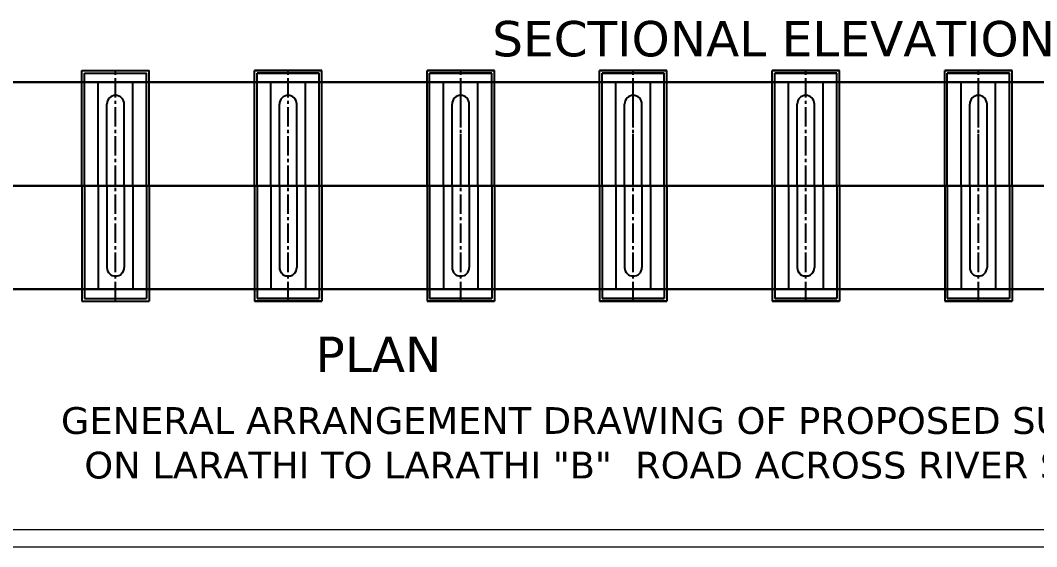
# Model space of a CAD drawing. Header units: metres. Extents: x 3053 to 140577, y 1019 to 87287.
# Drawn here: x 32558 to 91455, y 12903 to 43421 of the extents above; entities that cross this region are included whole.
import ezdxf

# ---------------------------------------------------------------- set-up
doc = ezdxf.new("R2010")
doc.units = ezdxf.units.M
doc.header["$MEASUREMENT"] = 0
doc.linetypes.add('CENTER2', pattern=[1.125, 0.75, -0.125, 0.125, -0.125])
doc.layers.add('centreline', color=6, linetype='CENTER2')
doc.layers.add('PLAN', color=10, linetype='Continuous')
doc.layers.add('EXISTING B WALL', color=5, linetype='Continuous', lineweight=30)
doc.layers.add('S TEXT', color=7, linetype='Continuous', lineweight=20)
doc.styles.get("Standard").update_dxf_attribs({"font": 'verdana.ttf'})

msp = doc.modelspace()

# ---------------------------------------------------------------- linework, layer by layer
at = {"color": 7}
for p, q in [((36126.714, 33825.718), (36126.714, 40513.882)), ((36126.714, 40513.882), (40026.714, 40513.882)), ((36126.714, 33825.718), (36126.714, 40513.882)), ((36276.714, 40363.882), (39876.714, 40363.882)), ((36276.714, 33825.718), (36276.714, 40363.882)), ((39876.714, 33825.718), (39876.714, 40363.882)), ((39876.714, 33825.718), (39876.714, 40363.882)), ((40026.714, 33825.718), (40026.714, 40513.882)), ((40026.714, 33825.718), (40026.714, 40513.882)), ((46126.714, 33825.718), (46126.714, 40513.882)), ((46126.714, 40513.882), (50026.714, 40513.882)), ((46126.714, 33825.718), (46126.714, 40513.882)), ((46126.714, 33825.718), (46126.714, 40513.882)), ((50026.714, 40513.882), (46126.714, 40513.882)), ((46126.714, 33825.718), (46126.714, 40513.882)), ((46126.714, 33825.718), (46126.714, 40513.882)), ((50026.714, 40513.882), (46126.714, 40513.882)), ((46126.714, 33825.718), (46126.714, 40513.882)), ((46126.714, 33825.718), (46126.714, 40513.882)), ((46126.714, 40513.882), (50026.714, 40513.882)), ((46126.714, 33825.718), (46126.714, 40513.882)), ((46276.714, 40363.882), (49876.714, 40363.882)), ((46276.714, 33825.718), (46276.714, 40363.882)), ((46276.714, 33825.718), (46276.714, 40363.882)), ((49876.714, 40363.882), (46276.714, 40363.882)), ((46276.714, 33825.718), (46276.714, 40363.882)), ((46276.714, 33825.718), (46276.714, 40363.882)), ((49876.714, 40363.882), (46276.714, 40363.882)), ((46276.714, 33825.718), (46276.714, 40363.882)), ((46276.714, 40363.882), (49876.714, 40363.882)), ((46276.714, 33825.718), (46276.714, 40363.882)), ((49876.714, 33825.718), (49876.714, 40363.882)), ((49876.714, 33825.718), (49876.714, 40363.882)), ((49876.714, 33825.718), (49876.714, 40363.882)), ((49876.714, 33825.718), (49876.714, 40363.882)), ((49876.714, 33825.718), (49876.714, 40363.882)), ((49876.714, 33825.718), (49876.714, 40363.882)), ((50026.714, 33825.718), (50026.714, 40513.882)), ((50026.714, 33825.718), (50026.714, 40513.882)), ((50026.714, 33825.718), (50026.714, 40513.882)), ((50026.714, 33825.718), (50026.714, 40513.882)), ((50026.714, 33825.718), (50026.714, 40513.882)), ((50026.714, 33825.718), (50026.714, 40513.882)), ((50026.714, 33825.718), (50026.714, 40513.882)), ((50026.714, 33825.718), (50026.714, 40513.882)), ((56126.714, 33825.718), (56126.714, 40513.882)), ((60026.714, 40513.882), (56126.714, 40513.882)), ((56126.714, 33825.718), (56126.714, 40513.882)), ((56126.714, 33825.718), (56126.714, 40513.882)), ((56126.714, 40513.882), (60026.714, 40513.882)), ((56126.714, 33825.718), (56126.714, 40513.882)), ((56276.714, 33825.718), (56276.714, 40363.882)), ((59876.714, 40363.882), (56276.714, 40363.882)), ((56276.714, 33825.718), (56276.714, 40363.882)), ((56276.714, 40363.882), (59876.714, 40363.882)), ((56276.714, 33825.718), (56276.714, 40363.882)), ((59876.714, 33825.718), (59876.714, 40363.882)), ((59876.714, 33825.718), (59876.714, 40363.882)), ((59876.714, 33825.718), (59876.714, 40363.882)), ((60026.714, 33825.718), (60026.714, 40513.882)), ((60026.714, 33825.718), (60026.714, 40513.882)), ((60026.714, 33825.718), (60026.714, 40513.882)), ((60026.714, 33825.718), (60026.714, 40513.882)), ((66126.714, 33825.718), (66126.714, 40513.882)), ((70026.714, 40513.882), (66126.714, 40513.882)), ((66126.714, 33825.718), (66126.714, 40513.882)), ((66126.714, 33825.718), (66126.714, 40513.882)), ((66126.714, 40513.882), (70026.714, 40513.882)), ((66126.714, 33825.718), (66126.714, 40513.882)), ((66276.714, 33825.718), (66276.714, 40363.882)), ((69876.714, 40363.882), (66276.714, 40363.882)), ((66276.714, 33825.718), (66276.714, 40363.882)), ((66276.714, 40363.882), (69876.714, 40363.882)), ((66276.714, 33825.718), (66276.714, 40363.882)), ((69876.714, 33825.718), (69876.714, 40363.882)), ((69876.714, 33825.718), (69876.714, 40363.882)), ((69876.714, 33825.718), (69876.714, 40363.882)), ((70026.714, 33825.718), (70026.714, 40513.882)), ((70026.714, 33825.718), (70026.714, 40513.882)), ((70026.714, 33825.718), (70026.714, 40513.882)), ((70026.714, 33825.718), (70026.714, 40513.882)), ((76126.714, 33825.718), (76126.714, 40513.882)), ((80026.714, 40513.882), (76126.714, 40513.882)), ((76126.714, 33825.718), (76126.714, 40513.882)), ((76126.714, 33825.718), (76126.714, 40513.882)), ((76126.714, 40513.882), (80026.714, 40513.882)), ((76126.714, 33825.718), (76126.714, 40513.882)), ((76126.714, 33825.718), (76126.714, 40513.882)), ((76126.714, 40513.882), (80026.714, 40513.882)), ((76126.714, 33825.718), (76126.714, 40513.882)), ((76126.714, 33825.718), (76126.714, 40513.882)), ((80026.714, 40513.882), (76126.714, 40513.882)), ((76126.714, 33825.718), (76126.714, 40513.882)), ((76126.714, 33825.718), (76126.714, 40513.882)), ((76126.714, 40513.882), (80026.714, 40513.882)), ((76126.714, 33825.718), (76126.714, 40513.882)), ((76126.714, 33825.718), (76126.714, 40513.882)), ((80026.714, 40513.882), (76126.714, 40513.882)), ((76126.714, 33825.718), (76126.714, 40513.882)), ((76126.714, 33825.718), (76126.714, 40513.882)), ((80026.714, 40513.882), (76126.714, 40513.882)), ((76126.714, 33825.718), (76126.714, 40513.882)), ((76126.714, 33825.718), (76126.714, 40513.882)), ((76126.714, 40513.882), (80026.714, 40513.882)), ((76126.714, 33825.718), (76126.714, 40513.882)), ((76276.714, 33825.718), (76276.714, 40363.882)), ((79876.714, 40363.882), (76276.714, 40363.882)), ((76276.714, 33825.718), (76276.714, 40363.882)), ((76276.714, 40363.882), (79876.714, 40363.882)), ((76276.714, 33825.718), (76276.714, 40363.882)), ((76276.714, 40363.882), (79876.714, 40363.882)), ((76276.714, 33825.718), (76276.714, 40363.882)), ((76276.714, 33825.718), (76276.714, 40363.882)), ((79876.714, 40363.882), (76276.714, 40363.882)), ((76276.714, 33825.718), (76276.714, 40363.882)), ((76276.714, 40363.882), (79876.714, 40363.882)), ((76276.714, 33825.718), (76276.714, 40363.882)), ((76276.714, 33825.718), (76276.714, 40363.882)), ((79876.714, 40363.882), (76276.714, 40363.882)), ((76276.714, 33825.718), (76276.714, 40363.882)), ((76276.714, 33825.718), (76276.714, 40363.882)), ((79876.714, 40363.882), (76276.714, 40363.882)), ((76276.714, 33825.718), (76276.714, 40363.882)), ((76276.714, 40363.882), (79876.714, 40363.882)), ((76276.714, 33825.718), (76276.714, 40363.882)), ((79876.714, 33825.718), (79876.714, 40363.882)), ((79876.714, 33825.718), (79876.714, 40363.882)), ((79876.714, 33825.718), (79876.714, 40363.882)), ((79876.714, 33825.718), (79876.714, 40363.882)), ((79876.714, 33825.718), (79876.714, 40363.882)), ((79876.714, 33825.718), (79876.714, 40363.882)), ((79876.714, 33825.718), (79876.714, 40363.882)), ((79876.714, 33825.718), (79876.714, 40363.882)), ((79876.714, 33825.718), (79876.714, 40363.882)), ((79876.714, 33825.718), (79876.714, 40363.882)), ((79876.714, 33825.718), (79876.714, 40363.882)), ((79876.714, 33825.718), (79876.714, 40363.882)), ((80026.714, 33825.718), (80026.714, 40513.882)), ((80026.714, 33825.718), (80026.714, 40513.882)), ((80026.714, 33825.718), (80026.714, 40513.882)), ((80026.714, 33825.718), (80026.714, 40513.882)), ((80026.714, 33825.718), (80026.714, 40513.882)), ((80026.714, 33825.718), (80026.714, 40513.882)), ((80026.714, 33825.718), (80026.714, 40513.882)), ((80026.714, 33825.718), (80026.714, 40513.882)), ((80026.714, 33825.718), (80026.714, 40513.882)), ((80026.714, 33825.718), (80026.714, 40513.882)), ((80026.714, 33825.718), (80026.714, 40513.882)), ((80026.714, 33825.718), (80026.714, 40513.882)), ((80026.714, 33825.718), (80026.714, 40513.882)), ((80026.714, 33825.718), (80026.714, 40513.882)), ((80026.714, 33825.718), (80026.714, 40513.882)), ((80026.714, 33825.718), (80026.714, 40513.882)), ((86126.714, 33825.718), (86126.714, 40513.882)), ((90026.714, 40513.882), (86126.714, 40513.882)), ((86126.714, 33825.718), (86126.714, 40513.882)), ((86126.714, 33825.718), (86126.714, 40513.882)), ((86126.714, 40513.882), (90026.714, 40513.882)), ((86126.714, 33825.718), (86126.714, 40513.882)), ((86126.714, 33825.718), (86126.714, 40513.882)), ((86126.714, 40513.882), (90026.714, 40513.882)), ((86126.714, 33825.718), (86126.714, 40513.882)), ((86126.714, 33825.718), (86126.714, 40513.882)), ((90026.714, 40513.882), (86126.714, 40513.882)), ((86126.714, 33825.718), (86126.714, 40513.882)), ((86126.714, 33825.718), (86126.714, 40513.882)), ((90026.714, 40513.882), (86126.714, 40513.882)), ((86126.714, 33825.718), (86126.714, 40513.882)), ((86276.714, 33825.718), (86276.714, 40363.882)), ((89876.714, 40363.882), (86276.714, 40363.882)), ((86276.714, 33825.718), (86276.714, 40363.882)), ((86276.714, 40363.882), (89876.714, 40363.882)), ((86276.714, 33825.718), (86276.714, 40363.882)), ((86276.714, 40363.882), (89876.714, 40363.882)), ((86276.714, 33825.718), (86276.714, 40363.882)), ((86276.714, 33825.718), (86276.714, 40363.882)), ((89876.714, 40363.882), (86276.714, 40363.882)), ((86276.714, 33825.718), (86276.714, 40363.882)), ((86276.714, 33825.718), (86276.714, 40363.882)), ((89876.714, 40363.882), (86276.714, 40363.882)), ((86276.714, 33825.718), (86276.714, 40363.882)), ((89876.714, 33825.718), (89876.714, 40363.882)), ((89876.714, 33825.718), (89876.714, 40363.882)), ((89876.714, 33825.718), (89876.714, 40363.882)), ((89876.714, 33825.718), (89876.714, 40363.882)), ((89876.714, 33825.718), (89876.714, 40363.882)), ((89876.714, 33825.718), (89876.714, 40363.882)), ((89876.714, 33825.718), (89876.714, 40363.882)), ((90026.714, 33825.718), (90026.714, 40513.882)), ((90026.714, 33825.718), (90026.714, 40513.882)), ((90026.714, 33825.718), (90026.714, 40513.882)), ((90026.714, 33825.718), (90026.714, 40513.882)), ((90026.714, 33825.718), (90026.714, 40513.882)), ((90026.714, 33825.718), (90026.714, 40513.882)), ((90026.714, 33825.718), (90026.714, 40513.882)), ((90026.714, 33825.718), (90026.714, 40513.882)), ((90026.714, 33825.718), (90026.714, 40513.882)), ((90026.714, 33825.718), (90026.714, 40513.882)), ((37076.714, 39825.726), (39076.714, 39825.726)), ((37076.714, 33825.718), (37076.714, 39825.726)), ((39076.714, 33825.718), (39076.714, 39825.726)), ((47076.714, 39825.726), (49076.714, 39825.726)), ((47076.714, 33825.718), (47076.714, 39825.726)), ((49076.714, 39825.726), (47076.714, 39825.726)), ((47076.714, 33825.718), (47076.714, 39825.726)), ((49076.714, 39825.726), (47076.714, 39825.726)), ((47076.714, 33825.718), (47076.714, 39825.726)), ((47076.714, 39825.726), (49076.714, 39825.726)), ((47076.714, 33825.718), (47076.714, 39825.726)), ((49076.714, 33825.718), (49076.714, 39825.726)), ((49076.714, 33825.718), (49076.714, 39825.726)), ((49076.714, 33825.718), (49076.714, 39825.726)), ((49076.714, 33825.718), (49076.714, 39825.726)), ((59076.714, 39825.726), (57076.714, 39825.726)), ((57076.714, 33825.718), (57076.714, 39825.726)), ((57076.714, 39825.726), (59076.714, 39825.726)), ((57076.714, 33825.718), (57076.714, 39825.726)), ((59076.714, 33825.718), (59076.714, 39825.726)), ((59076.714, 33825.718), (59076.714, 39825.726)), ((69076.714, 39825.726), (67076.714, 39825.726)), ((67076.714, 33825.718), (67076.714, 39825.726)), ((67076.714, 39825.726), (69076.714, 39825.726)), ((67076.714, 33825.718), (67076.714, 39825.726)), ((69076.714, 33825.718), (69076.714, 39825.726)), ((69076.714, 33825.718), (69076.714, 39825.726)), ((79076.714, 39825.726), (77076.714, 39825.726)), ((77076.714, 33825.718), (77076.714, 39825.726)), ((77076.714, 39825.726), (79076.714, 39825.726)), ((77076.714, 33825.718), (77076.714, 39825.726)), ((77076.714, 39825.726), (79076.714, 39825.726)), ((77076.714, 33825.718), (77076.714, 39825.726)), ((79076.714, 39825.726), (77076.714, 39825.726)), ((77076.714, 33825.718), (77076.714, 39825.726)), ((77076.714, 39825.726), (79076.714, 39825.726)), ((77076.714, 33825.718), (77076.714, 39825.726)), ((79076.714, 39825.726), (77076.714, 39825.726)), ((77076.714, 33825.718), (77076.714, 39825.726)), ((79076.714, 39825.726), (77076.714, 39825.726)), ((77076.714, 33825.718), (77076.714, 39825.726)), ((77076.714, 39825.726), (79076.714, 39825.726)), ((77076.714, 33825.718), (77076.714, 39825.726)), ((79076.714, 33825.718), (79076.714, 39825.726)), ((79076.714, 33825.718), (79076.714, 39825.726)), ((79076.714, 33825.718), (79076.714, 39825.726)), ((79076.714, 33825.718), (79076.714, 39825.726)), ((79076.714, 33825.718), (79076.714, 39825.726)), ((79076.714, 33825.718), (79076.714, 39825.726)), ((79076.714, 33825.718), (79076.714, 39825.726)), ((79076.714, 33825.718), (79076.714, 39825.726)), ((89076.714, 39825.726), (87076.714, 39825.726)), ((87076.714, 33825.718), (87076.714, 39825.726)), ((87076.714, 39825.726), (89076.714, 39825.726)), ((87076.714, 33825.718), (87076.714, 39825.726)), ((87076.714, 39825.726), (89076.714, 39825.726)), ((87076.714, 33825.718), (87076.714, 39825.726)), ((89076.714, 39825.726), (87076.714, 39825.726)), ((87076.714, 33825.718), (87076.714, 39825.726)), ((89076.714, 39825.726), (87076.714, 39825.726)), ((87076.714, 33825.718), (87076.714, 39825.726)), ((89076.714, 33825.718), (89076.714, 39825.726)), ((89076.714, 33825.718), (89076.714, 39825.726)), ((89076.714, 33825.718), (89076.714, 39825.726)), ((89076.714, 33825.718), (89076.714, 39825.726)), ((89076.714, 33825.718), (89076.714, 39825.726)), ((37076.714, 33825.718), (37076.714, 39146.786)), ((47076.714, 33825.718), (47076.714, 39146.786)), ((47076.714, 33825.718), (47076.714, 39146.786)), ((49076.714, 33825.718), (49076.714, 39146.786)), ((49076.714, 33825.718), (49076.714, 39146.786)), ((57076.714, 33825.718), (57076.714, 39146.786)), ((59076.714, 33825.718), (59076.714, 39146.786)), ((67076.714, 33825.718), (67076.714, 39146.786)), ((69076.714, 33825.718), (69076.714, 39146.786)), ((77076.714, 33825.718), (77076.714, 39146.786)), ((77076.714, 33825.718), (77076.714, 39146.786)), ((77076.714, 33825.718), (77076.714, 39146.786)), ((77076.714, 33825.718), (77076.714, 39146.786)), ((79076.714, 33825.718), (79076.714, 39146.786)), ((79076.714, 33825.718), (79076.714, 39146.786)), ((79076.714, 33825.718), (79076.714, 39146.786)), ((79076.714, 33825.718), (79076.714, 39146.786)), ((87076.714, 33825.718), (87076.714, 39146.786)), ((87076.714, 33825.718), (87076.714, 39146.786)), ((89076.714, 33825.718), (89076.714, 39146.786)), ((89076.714, 33825.718), (89076.714, 39146.786)), ((89076.714, 33825.718), (89076.714, 39146.786)), ((37576.714, 33825.718), (37576.714, 38563.882)), ((47576.714, 33825.718), (47576.714, 38563.882)), ((47576.714, 33825.718), (47576.714, 38563.882)), ((48576.714, 33825.718), (48576.714, 38563.882)), ((48576.714, 33825.718), (48576.714, 38563.882)), ((57576.714, 33825.718), (57576.714, 38563.882)), ((58576.714, 33825.718), (58576.714, 38563.882)), ((67576.714, 33825.718), (67576.714, 38563.882)), ((68576.714, 33825.718), (68576.714, 38563.882)), ((77576.714, 33825.718), (77576.714, 38563.882)), ((77576.714, 33825.718), (77576.714, 38563.882)), ((77576.714, 33825.718), (77576.714, 38563.882)), ((77576.714, 33825.718), (77576.714, 38563.882)), ((78576.714, 33825.718), (78576.714, 38563.882)), ((78576.714, 33825.718), (78576.714, 38563.882)), ((78576.714, 33825.718), (78576.714, 38563.882)), ((78576.714, 33825.718), (78576.714, 38563.882)), ((87576.714, 33825.718), (87576.714, 38563.882)), ((87576.714, 33825.718), (87576.714, 38563.882)), ((88576.714, 33825.718), (88576.714, 38563.882)), ((88576.714, 33825.718), (88576.714, 38563.882)), ((88576.714, 33825.718), (88576.714, 38563.882)), ((36126.714, 33825.718), (36126.714, 27137.555)), ((36126.714, 33825.718), (36126.714, 27137.555)), ((36276.714, 33825.718), (36276.714, 27287.555)), ((37076.714, 33825.718), (37076.714, 28504.651)), ((37076.714, 33825.718), (37076.714, 27825.711)), ((37576.714, 33825.718), (37576.714, 29087.555)), ((39076.714, 33825.718), (39076.714, 27825.711)), ((39876.714, 33825.718), (39876.714, 27287.555)), ((39876.714, 33825.718), (39876.714, 27287.555)), ((40026.714, 33825.718), (40026.714, 27137.555)), ((40026.714, 33825.718), (40026.714, 27137.555)), ((46126.714, 33825.718), (46126.714, 27137.555)), ((46126.714, 33825.718), (46126.714, 27137.555)), ((46126.714, 33825.718), (46126.714, 27137.555)), ((46126.714, 33825.718), (46126.714, 27137.555)), ((46126.714, 33825.718), (46126.714, 27137.555)), ((46126.714, 33825.718), (46126.714, 27137.555)), ((46126.714, 33825.718), (46126.714, 27137.555)), ((46126.714, 33825.718), (46126.714, 27137.555)), ((46276.714, 33825.718), (46276.714, 27287.555)), ((46276.714, 33825.718), (46276.714, 27287.555)), ((46276.714, 33825.718), (46276.714, 27287.555)), ((46276.714, 33825.718), (46276.714, 27287.555)), ((46276.714, 33825.718), (46276.714, 27287.555)), ((46276.714, 33825.718), (46276.714, 27287.555)), ((47076.714, 33825.718), (47076.714, 28504.651)), ((47076.714, 33825.718), (47076.714, 27825.711)), ((47076.714, 33825.718), (47076.714, 27825.711)), ((47076.714, 33825.718), (47076.714, 27825.711)), ((47076.714, 33825.718), (47076.714, 28504.651)), ((47076.714, 33825.718), (47076.714, 27825.711)), ((47576.714, 33825.718), (47576.714, 29087.555)), ((47576.714, 33825.718), (47576.714, 29087.555)), ((48576.714, 33825.718), (48576.714, 29087.555)), ((48576.714, 33825.718), (48576.714, 29087.555)), ((49076.714, 33825.718), (49076.714, 27825.711)), ((49076.714, 33825.718), (49076.714, 28504.651)), ((49076.714, 33825.718), (49076.714, 27825.711)), ((49076.714, 33825.718), (49076.714, 28504.651)), ((49076.714, 33825.718), (49076.714, 27825.711)), ((49076.714, 33825.718), (49076.714, 27825.711)), ((49876.714, 33825.718), (49876.714, 27287.555)), ((49876.714, 33825.718), (49876.714, 27287.555)), ((49876.714, 33825.718), (49876.714, 27287.555)), ((49876.714, 33825.718), (49876.714, 27287.555)), ((49876.714, 33825.718), (49876.714, 27287.555)), ((49876.714, 33825.718), (49876.714, 27287.555)), ((50026.714, 33825.718), (50026.714, 27137.555)), ((50026.714, 33825.718), (50026.714, 27137.555)), ((50026.714, 33825.718), (50026.714, 27137.555)), ((50026.714, 33825.718), (50026.714, 27137.555)), ((50026.714, 33825.718), (50026.714, 27137.555)), ((50026.714, 33825.718), (50026.714, 27137.555)), ((50026.714, 33825.718), (50026.714, 27137.555)), ((50026.714, 33825.718), (50026.714, 27137.555)), ((56126.714, 33825.718), (56126.714, 27137.555)), ((56126.714, 33825.718), (56126.714, 27137.555)), ((56126.714, 33825.718), (56126.714, 27137.555)), ((56126.714, 33825.718), (56126.714, 27137.555)), ((56276.714, 33825.718), (56276.714, 27287.555)), ((56276.714, 33825.718), (56276.714, 27287.555)), ((56276.714, 33825.718), (56276.714, 27287.555)), ((57076.714, 33825.718), (57076.714, 27825.711)), ((57076.714, 33825.718), (57076.714, 28504.651)), ((57076.714, 33825.718), (57076.714, 27825.711)), ((57576.714, 33825.718), (57576.714, 29087.555)), ((58576.714, 33825.718), (58576.714, 29087.555)), ((59076.714, 33825.718), (59076.714, 28504.651)), ((59076.714, 33825.718), (59076.714, 27825.711)), ((59076.714, 33825.718), (59076.714, 27825.711)), ((59876.714, 33825.718), (59876.714, 27287.555)), ((59876.714, 33825.718), (59876.714, 27287.555)), ((59876.714, 33825.718), (59876.714, 27287.555)), ((60026.714, 33825.718), (60026.714, 27137.555)), ((60026.714, 33825.718), (60026.714, 27137.555)), ((60026.714, 33825.718), (60026.714, 27137.555)), ((60026.714, 33825.718), (60026.714, 27137.555)), ((66126.714, 33825.718), (66126.714, 27137.555)), ((66126.714, 33825.718), (66126.714, 27137.555)), ((66126.714, 33825.718), (66126.714, 27137.555)), ((66126.714, 33825.718), (66126.714, 27137.555)), ((66276.714, 33825.718), (66276.714, 27287.555)), ((66276.714, 33825.718), (66276.714, 27287.555)), ((66276.714, 33825.718), (66276.714, 27287.555)), ((67076.714, 33825.718), (67076.714, 27825.711)), ((67076.714, 33825.718), (67076.714, 28504.651)), ((67076.714, 33825.718), (67076.714, 27825.711)), ((67576.714, 33825.718), (67576.714, 29087.555)), ((68576.714, 33825.718), (68576.714, 29087.555)), ((69076.714, 33825.718), (69076.714, 28504.651)), ((69076.714, 33825.718), (69076.714, 27825.711)), ((69076.714, 33825.718), (69076.714, 27825.711)), ((69876.714, 33825.718), (69876.714, 27287.555)), ((69876.714, 33825.718), (69876.714, 27287.555)), ((69876.714, 33825.718), (69876.714, 27287.555)), ((70026.714, 33825.718), (70026.714, 27137.555)), ((70026.714, 33825.718), (70026.714, 27137.555)), ((70026.714, 33825.718), (70026.714, 27137.555)), ((70026.714, 33825.718), (70026.714, 27137.555)), ((76126.714, 33825.718), (76126.714, 27137.555)), ((76126.714, 33825.718), (76126.714, 27137.555)), ((76126.714, 33825.718), (76126.714, 27137.555)), ((76126.714, 33825.718), (76126.714, 27137.555)), ((76126.714, 33825.718), (76126.714, 27137.555)), ((76126.714, 33825.718), (76126.714, 27137.555)), ((76126.714, 33825.718), (76126.714, 27137.555)), ((76126.714, 33825.718), (76126.714, 27137.555)), ((76126.714, 33825.718), (76126.714, 27137.555)), ((76126.714, 33825.718), (76126.714, 27137.555)), ((76126.714, 33825.718), (76126.714, 27137.555)), ((76126.714, 33825.718), (76126.714, 27137.555)), ((76126.714, 33825.718), (76126.714, 27137.555)), ((76126.714, 33825.718), (76126.714, 27137.555)), ((76126.714, 33825.718), (76126.714, 27137.555)), ((76126.714, 33825.718), (76126.714, 27137.555)), ((76276.714, 33825.718), (76276.714, 27287.555)), ((76276.714, 33825.718), (76276.714, 27287.555)), ((76276.714, 33825.718), (76276.714, 27287.555)), ((76276.714, 33825.718), (76276.714, 27287.555)), ((76276.714, 33825.718), (76276.714, 27287.555)), ((76276.714, 33825.718), (76276.714, 27287.555)), ((76276.714, 33825.718), (76276.714, 27287.555)), ((76276.714, 33825.718), (76276.714, 27287.555)), ((76276.714, 33825.718), (76276.714, 27287.555)), ((76276.714, 33825.718), (76276.714, 27287.555)), ((76276.714, 33825.718), (76276.714, 27287.555)), ((76276.714, 33825.718), (76276.714, 27287.555)), ((77076.714, 33825.718), (77076.714, 27825.711)), ((77076.714, 33825.718), (77076.714, 28504.651)), ((77076.714, 33825.718), (77076.714, 27825.711)), ((77076.714, 33825.718), (77076.714, 28504.651)), ((77076.714, 33825.718), (77076.714, 27825.711)), ((77076.714, 33825.718), (77076.714, 27825.711)), ((77076.714, 33825.718), (77076.714, 28504.651)), ((77076.714, 33825.718), (77076.714, 27825.711)), ((77076.714, 33825.718), (77076.714, 27825.711)), ((77076.714, 33825.718), (77076.714, 27825.711)), ((77076.714, 33825.718), (77076.714, 28504.651)), ((77076.714, 33825.718), (77076.714, 27825.711)), ((77576.714, 33825.718), (77576.714, 29087.555)), ((77576.714, 33825.718), (77576.714, 29087.555)), ((77576.714, 33825.718), (77576.714, 29087.555)), ((77576.714, 33825.718), (77576.714, 29087.555)), ((78576.714, 33825.718), (78576.714, 29087.555)), ((78576.714, 33825.718), (78576.714, 29087.555)), ((78576.714, 33825.718), (78576.714, 29087.555)), ((78576.714, 33825.718), (78576.714, 29087.555)), ((79076.714, 33825.718), (79076.714, 28504.651)), ((79076.714, 33825.718), (79076.714, 27825.711)), ((79076.714, 33825.718), (79076.714, 27825.711)), ((79076.714, 33825.718), (79076.714, 27825.711)), ((79076.714, 33825.718), (79076.714, 28504.651)), ((79076.714, 33825.718), (79076.714, 27825.711)), ((79076.714, 33825.718), (79076.714, 27825.711)), ((79076.714, 33825.718), (79076.714, 28504.651)), ((79076.714, 33825.718), (79076.714, 27825.711)), ((79076.714, 33825.718), (79076.714, 28504.651)), ((79076.714, 33825.718), (79076.714, 27825.711)), ((79076.714, 33825.718), (79076.714, 27825.711)), ((79876.714, 33825.718), (79876.714, 27287.555)), ((79876.714, 33825.718), (79876.714, 27287.555)), ((79876.714, 33825.718), (79876.714, 27287.555)), ((79876.714, 33825.718), (79876.714, 27287.555)), ((79876.714, 33825.718), (79876.714, 27287.555)), ((79876.714, 33825.718), (79876.714, 27287.555)), ((79876.714, 33825.718), (79876.714, 27287.555)), ((79876.714, 33825.718), (79876.714, 27287.555)), ((79876.714, 33825.718), (79876.714, 27287.555)), ((79876.714, 33825.718), (79876.714, 27287.555)), ((79876.714, 33825.718), (79876.714, 27287.555)), ((79876.714, 33825.718), (79876.714, 27287.555)), ((80026.714, 33825.718), (80026.714, 27137.555)), ((80026.714, 33825.718), (80026.714, 27137.555)), ((80026.714, 33825.718), (80026.714, 27137.555)), ((80026.714, 33825.718), (80026.714, 27137.555)), ((80026.714, 33825.718), (80026.714, 27137.555)), ((80026.714, 33825.718), (80026.714, 27137.555)), ((80026.714, 33825.718), (80026.714, 27137.555)), ((80026.714, 33825.718), (80026.714, 27137.555)), ((80026.714, 33825.718), (80026.714, 27137.555)), ((80026.714, 33825.718), (80026.714, 27137.555)), ((80026.714, 33825.718), (80026.714, 27137.555)), ((80026.714, 33825.718), (80026.714, 27137.555)), ((80026.714, 33825.718), (80026.714, 27137.555)), ((80026.714, 33825.718), (80026.714, 27137.555)), ((80026.714, 33825.718), (80026.714, 27137.555)), ((80026.714, 33825.718), (80026.714, 27137.555)), ((86126.714, 33825.718), (86126.714, 27137.555)), ((86126.714, 33825.718), (86126.714, 27137.555)), ((86126.714, 33825.718), (86126.714, 27137.555)), ((86126.714, 33825.718), (86126.714, 27137.555)), ((86126.714, 33825.718), (86126.714, 27137.555)), ((86126.714, 33825.718), (86126.714, 27137.555)), ((86126.714, 33825.718), (86126.714, 27137.555)), ((86126.714, 33825.718), (86126.714, 27137.555)), ((86126.714, 33825.718), (86126.714, 27137.555)), ((86126.714, 33825.718), (86126.714, 27137.555)), ((86276.714, 33825.718), (86276.714, 27287.555)), ((86276.714, 33825.718), (86276.714, 27287.555)), ((86276.714, 33825.718), (86276.714, 27287.555)), ((86276.714, 33825.718), (86276.714, 27287.555)), ((86276.714, 33825.718), (86276.714, 27287.555)), ((86276.714, 33825.718), (86276.714, 27287.555)), ((86276.714, 33825.718), (86276.714, 27287.555)), ((86276.714, 33825.718), (86276.714, 27287.555)), ((87076.714, 33825.718), (87076.714, 27825.711)), ((87076.714, 33825.718), (87076.714, 28504.651)), ((87076.714, 33825.718), (87076.714, 27825.711)), ((87076.714, 33825.718), (87076.714, 28504.651)), ((87076.714, 33825.718), (87076.714, 27825.711)), ((87076.714, 33825.718), (87076.714, 27825.711)), ((87076.714, 33825.718), (87076.714, 27825.711)), ((87576.714, 33825.718), (87576.714, 29087.555)), ((87576.714, 33825.718), (87576.714, 29087.555)), ((88576.714, 33825.718), (88576.714, 29087.555)), ((88576.714, 33825.718), (88576.714, 29087.555)), ((88576.714, 33825.718), (88576.714, 29087.555)), ((89076.714, 33825.718), (89076.714, 28504.651)), ((89076.714, 33825.718), (89076.714, 27825.711)), ((89076.714, 33825.718), (89076.714, 27825.711)), ((89076.714, 33825.718), (89076.714, 27825.711)), ((89076.714, 33825.718), (89076.714, 28504.651)), ((89076.714, 33825.718), (89076.714, 27825.711)), ((89076.714, 33825.718), (89076.714, 28504.651)), ((89076.714, 33825.718), (89076.714, 27825.711)), ((89876.714, 33825.718), (89876.714, 27287.555)), ((89876.714, 33825.718), (89876.714, 27287.555)), ((89876.714, 33825.718), (89876.714, 27287.555)), ((89876.714, 33825.718), (89876.714, 27287.555)), ((89876.714, 33825.718), (89876.714, 27287.555)), ((89876.714, 33825.718), (89876.714, 27287.555)), ((89876.714, 33825.718), (89876.714, 27287.555)), ((90026.714, 33825.718), (90026.714, 27137.555)), ((90026.714, 33825.718), (90026.714, 27137.555)), ((90026.714, 33825.718), (90026.714, 27137.555)), ((90026.714, 33825.718), (90026.714, 27137.555)), ((90026.714, 33825.718), (90026.714, 27137.555)), ((90026.714, 33825.718), (90026.714, 27137.555)), ((90026.714, 33825.718), (90026.714, 27137.555)), ((90026.714, 33825.718), (90026.714, 27137.555)), ((90026.714, 33825.718), (90026.714, 27137.555)), ((90026.714, 33825.718), (90026.714, 27137.555)), ((37076.714, 27825.711), (39076.714, 27825.711)), ((47076.714, 27825.711), (49076.714, 27825.711)), ((49076.714, 27825.711), (47076.714, 27825.711)), ((49076.714, 27825.711), (47076.714, 27825.711)), ((47076.714, 27825.711), (49076.714, 27825.711)), ((59076.714, 27825.711), (57076.714, 27825.711)), ((57076.714, 27825.711), (59076.714, 27825.711)), ((69076.714, 27825.711), (67076.714, 27825.711)), ((67076.714, 27825.711), (69076.714, 27825.711)), ((79076.714, 27825.711), (77076.714, 27825.711)), ((77076.714, 27825.711), (79076.714, 27825.711)), ((77076.714, 27825.711), (79076.714, 27825.711)), ((79076.714, 27825.711), (77076.714, 27825.711)), ((77076.714, 27825.711), (79076.714, 27825.711)), ((79076.714, 27825.711), (77076.714, 27825.711)), ((79076.714, 27825.711), (77076.714, 27825.711)), ((77076.714, 27825.711), (79076.714, 27825.711)), ((89076.714, 27825.711), (87076.714, 27825.711)), ((87076.714, 27825.711), (89076.714, 27825.711)), ((87076.714, 27825.711), (89076.714, 27825.711)), ((89076.714, 27825.711), (87076.714, 27825.711)), ((89076.714, 27825.711), (87076.714, 27825.711)), ((36126.714, 27137.555), (40026.714, 27137.555)), ((36276.714, 27287.555), (39876.714, 27287.555)), ((46126.714, 27137.555), (50026.714, 27137.555)), ((50026.714, 27137.555), (46126.714, 27137.555)), ((50026.714, 27137.555), (46126.714, 27137.555)), ((46126.714, 27137.555), (50026.714, 27137.555)), ((46276.714, 27287.555), (49876.714, 27287.555)), ((49876.714, 27287.555), (46276.714, 27287.555)), ((49876.714, 27287.555), (46276.714, 27287.555)), ((46276.714, 27287.555), (49876.714, 27287.555)), ((60026.714, 27137.555), (56126.714, 27137.555)), ((56126.714, 27137.555), (60026.714, 27137.555)), ((59876.714, 27287.555), (56276.714, 27287.555)), ((56276.714, 27287.555), (59876.714, 27287.555)), ((70026.714, 27137.555), (66126.714, 27137.555)), ((66126.714, 27137.555), (70026.714, 27137.555)), ((69876.714, 27287.555), (66276.714, 27287.555)), ((66276.714, 27287.555), (69876.714, 27287.555)), ((80026.714, 27137.555), (76126.714, 27137.555)), ((76126.714, 27137.555), (80026.714, 27137.555)), ((76126.714, 27137.555), (80026.714, 27137.555)), ((80026.714, 27137.555), (76126.714, 27137.555)), ((76126.714, 27137.555), (80026.714, 27137.555)), ((80026.714, 27137.555), (76126.714, 27137.555)), ((80026.714, 27137.555), (76126.714, 27137.555)), ((76126.714, 27137.555), (80026.714, 27137.555)), ((79876.714, 27287.555), (76276.714, 27287.555)), ((76276.714, 27287.555), (79876.714, 27287.555)), ((76276.714, 27287.555), (79876.714, 27287.555)), ((79876.714, 27287.555), (76276.714, 27287.555)), ((76276.714, 27287.555), (79876.714, 27287.555)), ((79876.714, 27287.555), (76276.714, 27287.555)), ((79876.714, 27287.555), (76276.714, 27287.555)), ((76276.714, 27287.555), (79876.714, 27287.555)), ((90026.714, 27137.555), (86126.714, 27137.555)), ((86126.714, 27137.555), (90026.714, 27137.555)), ((86126.714, 27137.555), (90026.714, 27137.555)), ((90026.714, 27137.555), (86126.714, 27137.555)), ((90026.714, 27137.555), (86126.714, 27137.555)), ((89876.714, 27287.555), (86276.714, 27287.555)), ((86276.714, 27287.555), (89876.714, 27287.555)), ((86276.714, 27287.555), (89876.714, 27287.555)), ((89876.714, 27287.555), (86276.714, 27287.555)), ((89876.714, 27287.555), (86276.714, 27287.555))]:
    msp.add_line(p, q, dxfattribs=at)
for centre, start, end in [((38076.714, 38563.882), 360, 180), ((48076.714, 38563.882), 360, 180), ((48076.714, 38563.882), 359.99999971, 179.99999971), ((48076.714, 38563.882), 0, 180), ((48076.714, 38563.882), 0.00000029, 180.00000029), ((58076.714, 38563.882), 0, 180), ((58076.714, 38563.882), 360, 180), ((68076.714, 38563.882), 0, 180), ((68076.714, 38563.882), 360, 180), ((78076.714, 38563.882), 0, 180), ((78076.714, 38563.882), 0.00000029, 180.00000029), ((78076.714, 38563.882), 360, 180), ((78076.714, 38563.882), 359.99999971, 179.99999971), ((78076.714, 38563.882), 360, 180), ((78076.714, 38563.882), 359.99999971, 179.99999971), ((78076.714, 38563.882), 0, 180), ((78076.714, 38563.882), 0.00000029, 180.00000029), ((88076.714, 38563.882), 0, 180), ((88076.714, 38563.882), 360, 180), ((88076.714, 38563.882), 360, 180), ((88076.714, 38563.882), 0, 180), ((88076.714, 38563.882), 0, 180), ((38076.714, 29087.555), 180, 0), ((48076.714, 29087.555), 180, 0), ((48076.714, 29087.555), 179.99999971, 359.99999971), ((48076.714, 29087.555), 180, 360), ((48076.714, 29087.555), 180.00000029, 0.00000029), ((58076.714, 29087.555), 180, 360), ((58076.714, 29087.555), 180, 0), ((68076.714, 29087.555), 180, 360), ((68076.714, 29087.555), 180, 0), ((78076.714, 29087.555), 180, 360), ((78076.714, 29087.555), 180.00000029, 0.00000029), ((78076.714, 29087.555), 180, 0), ((78076.714, 29087.555), 179.99999971, 359.99999971), ((78076.714, 29087.555), 180, 0), ((78076.714, 29087.555), 179.99999971, 359.99999971), ((78076.714, 29087.555), 180, 360), ((78076.714, 29087.555), 180.00000029, 0.00000029), ((88076.714, 29087.555), 180, 360), ((88076.714, 29087.555), 180, 0), ((88076.714, 29087.555), 180, 0), ((88076.714, 29087.555), 180, 360), ((88076.714, 29087.555), 180, 360)]:
    msp.add_arc(centre, 500, start, end, dxfattribs=at)
at = {"layer": 'centreline', "color": 7, "ltscale": 1500}
for p, q in [((38076.714, 27137.555), (38076.714, 40513.84)), ((48076.714, 27137.555), (48076.714, 40513.84)), ((48076.714, 27137.555), (48076.714, 40513.84)), ((48076.714, 27137.555), (48076.714, 40513.84)), ((48076.714, 27137.555), (48076.714, 40513.84)), ((58076.714, 27137.555), (58076.714, 40513.84)), ((58076.714, 27137.555), (58076.714, 40513.84)), ((68076.714, 27137.555), (68076.714, 40513.84)), ((68076.714, 27137.555), (68076.714, 40513.84)), ((78076.714, 27137.555), (78076.714, 40513.84)), ((78076.714, 27137.555), (78076.714, 40513.84)), ((78076.714, 27137.555), (78076.714, 40513.84)), ((78076.714, 27137.555), (78076.714, 40513.84)), ((78076.714, 27137.555), (78076.714, 40513.84)), ((78076.714, 27137.555), (78076.714, 40513.84)), ((78076.714, 27137.555), (78076.714, 40513.84)), ((78076.714, 27137.555), (78076.714, 40513.84)), ((88076.714, 27137.555), (88076.714, 40513.84)), ((88076.714, 27137.555), (88076.714, 40513.84)), ((88076.714, 27137.555), (88076.714, 40513.84)), ((88076.714, 27137.555), (88076.714, 40513.84)), ((88076.714, 27137.555), (88076.714, 40513.84))]:
    msp.add_line(p, q, dxfattribs=at)
at = {"layer": 'centreline', "color": 7, "ltscale": 3000}
for p, q in [((58076.714, 33825.718), (58076.714, 39825.719)), ((68076.714, 33825.718), (68076.714, 39825.718)), ((88076.714, 33825.718), (88076.714, 39825.719)), ((88076.714, 33825.718), (88076.714, 39825.718))]:
    msp.add_line(p, q, dxfattribs=at)
at = {"layer": 'EXISTING B WALL', "color": 7}
for p, q in [((58122.523, 39825.719), (13976.714, 39825.718)), ((58122.523, 39825.718), (13976.714, 39825.718)), ((68122.523, 39825.718), (23976.714, 39825.718)), ((28030.905, 39825.718), (72176.714, 39825.718)), ((38030.905, 39825.719), (82176.714, 39825.718)), ((38030.905, 39825.718), (82176.714, 39825.718)), ((88122.523, 39825.719), (43976.714, 39825.718)), ((88122.523, 39825.718), (43976.714, 39825.718)), ((128122.523, 39825.718), (83976.714, 39825.718)), ((88030.905, 39825.719), (132176.714, 39825.718)), ((88030.905, 39825.718), (132176.714, 39825.718)), ((88030.905, 39825.718), (132176.714, 39825.718)), ((58122.523, 33825.719), (13976.714, 33825.718)), ((58122.523, 33825.718), (13976.714, 33825.718)), ((68122.523, 33825.718), (23976.714, 33825.718)), ((28030.905, 33825.718), (72176.714, 33825.718)), ((38030.905, 33825.719), (82176.714, 33825.718)), ((38030.905, 33825.718), (82176.714, 33825.718)), ((88122.523, 33825.719), (43976.714, 33825.718)), ((88122.523, 33825.718), (43976.714, 33825.718)), ((128122.523, 33825.718), (83976.714, 33825.718)), ((88030.905, 33825.719), (132176.714, 33825.718)), ((88030.905, 33825.718), (132176.714, 33825.718)), ((88030.905, 33825.718), (132176.714, 33825.718)), ((58122.523, 27825.719), (13976.714, 27825.718)), ((13976.714, 27825.719), (132176.714, 27825.718)), ((58122.523, 27825.718), (13976.714, 27825.718)), ((38030.905, 27825.719), (82176.714, 27825.718)), ((38030.905, 27825.718), (82176.714, 27825.718)), ((88122.523, 27825.719), (43976.714, 27825.718)), ((88122.523, 27825.718), (43976.714, 27825.718)), ((88030.905, 27825.718), (132176.714, 27825.718))]:
    msp.add_line(p, q, dxfattribs=at)
at = {"layer": 'PLAN', "color": 7}
for p, q in [((37576.714, 33825.718), (37576.714, 38563.882)), ((38576.714, 33825.718), (38576.714, 38563.882)), ((47576.714, 33825.718), (47576.714, 38563.882)), ((47576.714, 33825.718), (47576.714, 38563.882)), ((47576.714, 33825.718), (47576.714, 38563.882)), ((47576.714, 33825.718), (47576.714, 38563.882)), ((48576.714, 33825.718), (48576.714, 38563.882)), ((48576.714, 33825.718), (48576.714, 38563.882)), ((48576.714, 33825.718), (48576.714, 38563.882)), ((48576.714, 33825.718), (48576.714, 38563.882)), ((57576.714, 33825.718), (57576.714, 38563.882)), ((57576.714, 33825.718), (57576.714, 38563.882)), ((58576.714, 33825.718), (58576.714, 38563.882)), ((58576.714, 33825.718), (58576.714, 38563.882)), ((67576.714, 33825.718), (67576.714, 38563.882)), ((67576.714, 33825.718), (67576.714, 38563.882)), ((68576.714, 33825.718), (68576.714, 38563.882)), ((68576.714, 33825.718), (68576.714, 38563.882)), ((77576.714, 33825.718), (77576.714, 38563.882)), ((77576.714, 33825.718), (77576.714, 38563.882)), ((77576.714, 33825.718), (77576.714, 38563.882)), ((77576.714, 33825.718), (77576.714, 38563.882)), ((77576.714, 33825.718), (77576.714, 38563.882)), ((77576.714, 33825.718), (77576.714, 38563.882)), ((77576.714, 33825.718), (77576.714, 38563.882)), ((77576.714, 33825.718), (77576.714, 38563.882)), ((78576.714, 33825.718), (78576.714, 38563.882)), ((78576.714, 33825.718), (78576.714, 38563.882)), ((78576.714, 33825.718), (78576.714, 38563.882)), ((78576.714, 33825.718), (78576.714, 38563.882)), ((78576.714, 33825.718), (78576.714, 38563.882)), ((78576.714, 33825.718), (78576.714, 38563.882)), ((78576.714, 33825.718), (78576.714, 38563.882)), ((78576.714, 33825.718), (78576.714, 38563.882)), ((87576.714, 33825.718), (87576.714, 38563.882)), ((87576.714, 33825.718), (87576.714, 38563.882)), ((87576.714, 33825.718), (87576.714, 38563.882)), ((87576.714, 33825.718), (87576.714, 38563.882)), ((87576.714, 33825.718), (87576.714, 38563.882)), ((88576.714, 33825.718), (88576.714, 38563.882)), ((88576.714, 33825.718), (88576.714, 38563.882)), ((88576.714, 33825.718), (88576.714, 38563.882)), ((88576.714, 33825.718), (88576.714, 38563.882)), ((88576.714, 33825.718), (88576.714, 38563.882)), ((37576.714, 33825.718), (37576.714, 29087.555)), ((38576.714, 33825.718), (38576.714, 29087.555)), ((47576.714, 33825.718), (47576.714, 29087.555)), ((47576.714, 33825.718), (47576.714, 29087.555)), ((47576.714, 33825.718), (47576.714, 29087.555)), ((47576.714, 33825.718), (47576.714, 29087.555)), ((48576.714, 33825.718), (48576.714, 29087.555)), ((48576.714, 33825.718), (48576.714, 29087.555)), ((48576.714, 33825.718), (48576.714, 29087.555)), ((48576.714, 33825.718), (48576.714, 29087.555)), ((57576.714, 33825.718), (57576.714, 29087.555)), ((57576.714, 33825.718), (57576.714, 29087.555)), ((58576.714, 33825.718), (58576.714, 29087.555)), ((58576.714, 33825.718), (58576.714, 29087.555)), ((67576.714, 33825.718), (67576.714, 29087.555)), ((67576.714, 33825.718), (67576.714, 29087.555)), ((68576.714, 33825.718), (68576.714, 29087.555)), ((68576.714, 33825.718), (68576.714, 29087.555)), ((77576.714, 33825.718), (77576.714, 29087.555)), ((77576.714, 33825.718), (77576.714, 29087.555)), ((77576.714, 33825.718), (77576.714, 29087.555)), ((77576.714, 33825.718), (77576.714, 29087.555)), ((77576.714, 33825.718), (77576.714, 29087.555)), ((77576.714, 33825.718), (77576.714, 29087.555)), ((77576.714, 33825.718), (77576.714, 29087.555)), ((77576.714, 33825.718), (77576.714, 29087.555)), ((78576.714, 33825.718), (78576.714, 29087.555)), ((78576.714, 33825.718), (78576.714, 29087.555)), ((78576.714, 33825.718), (78576.714, 29087.555)), ((78576.714, 33825.718), (78576.714, 29087.555)), ((78576.714, 33825.718), (78576.714, 29087.555)), ((78576.714, 33825.718), (78576.714, 29087.555)), ((78576.714, 33825.718), (78576.714, 29087.555)), ((78576.714, 33825.718), (78576.714, 29087.555)), ((87576.714, 33825.718), (87576.714, 29087.555)), ((87576.714, 33825.718), (87576.714, 29087.555)), ((87576.714, 33825.718), (87576.714, 29087.555)), ((87576.714, 33825.718), (87576.714, 29087.555)), ((87576.714, 33825.718), (87576.714, 29087.555)), ((88576.714, 33825.718), (88576.714, 29087.555)), ((88576.714, 33825.718), (88576.714, 29087.555)), ((88576.714, 33825.718), (88576.714, 29087.555)), ((88576.714, 33825.718), (88576.714, 29087.555)), ((88576.714, 33825.718), (88576.714, 29087.555))]:
    msp.add_line(p, q, dxfattribs=at)
for centre, start, end in [((38076.714, 38563.882), 360, 180), ((48076.714, 38563.882), 360, 180), ((48076.714, 38563.882), 359.99999971, 179.99999971), ((48076.714, 38563.882), 0, 180), ((48076.714, 38563.882), 0.00000029, 180.00000029), ((58076.714, 38563.882), 0, 180), ((58076.714, 38563.882), 360, 180), ((68076.714, 38563.882), 0, 180), ((68076.714, 38563.882), 360, 180), ((78076.714, 38563.882), 0, 180), ((78076.714, 38563.882), 0.00000029, 180.00000029), ((78076.714, 38563.882), 360, 180), ((78076.714, 38563.882), 359.99999971, 179.99999971), ((78076.714, 38563.882), 360, 180), ((78076.714, 38563.882), 359.99999971, 179.99999971), ((78076.714, 38563.882), 0, 180), ((78076.714, 38563.882), 0.00000029, 180.00000029), ((88076.714, 38563.882), 0, 180), ((88076.714, 38563.882), 360, 180), ((88076.714, 38563.882), 360, 180), ((88076.714, 38563.882), 0, 180), ((88076.714, 38563.882), 0, 180), ((38076.714, 29087.555), 180, 0), ((48076.714, 29087.555), 180, 0), ((48076.714, 29087.555), 179.99999971, 359.99999971), ((48076.714, 29087.555), 180, 360), ((48076.714, 29087.555), 180.00000029, 0.00000029), ((58076.714, 29087.555), 180, 360), ((58076.714, 29087.555), 180, 0), ((68076.714, 29087.555), 180, 360), ((68076.714, 29087.555), 180, 0), ((78076.714, 29087.555), 180, 360), ((78076.714, 29087.555), 180.00000029, 0.00000029), ((78076.714, 29087.555), 180, 0), ((78076.714, 29087.555), 179.99999971, 359.99999971), ((78076.714, 29087.555), 180, 0), ((78076.714, 29087.555), 179.99999971, 359.99999971), ((78076.714, 29087.555), 180, 360), ((78076.714, 29087.555), 180.00000029, 0.00000029), ((88076.714, 29087.555), 180, 360), ((88076.714, 29087.555), 180, 0), ((88076.714, 29087.555), 180, 0), ((88076.714, 29087.555), 180, 360), ((88076.714, 29087.555), 180, 360)]:
    msp.add_arc(centre, 500, start, end, dxfattribs=at)
at = {"layer": 'S TEXT', "color": 7}
for p, q in [((6576.714, 13902.998), (139576.714, 13902.998)), ((5576.714, 12902.998), (140576.714, 12902.998))]:
    msp.add_line(p, q, dxfattribs=at)

# ---------------------------------------------------------------- texts
at = {"color": 7, "insert": (1092.163, 20993.808), "char_height": 1251, "width": 14566778, "attachment_point": 1}
msp.add_mtext('                                                              {\\H1.24x;GENERAL ARRANGEMENT DRAWING OF PROPOSED SUBMERSIBLE BRIDGE\\P                                                    ON LARATHI TO LARATHI "B"  ROAD\\H1x; ACROSS RIVER SOM}', dxfattribs=at)
at = {"layer": 'S TEXT', "color": 7, "char_height": 2050.3125, "width": 761350.22043, "attachment_point": 1}
for s, insert in [('SECTIONAL ELEVATION', (59904.252, 43384.12)), ('PLAN', (49665.843, 25079.583))]:
    msp.add_mtext(s, dxfattribs=dict(at, insert=insert))

doc.saveas('drawing.dxf')
